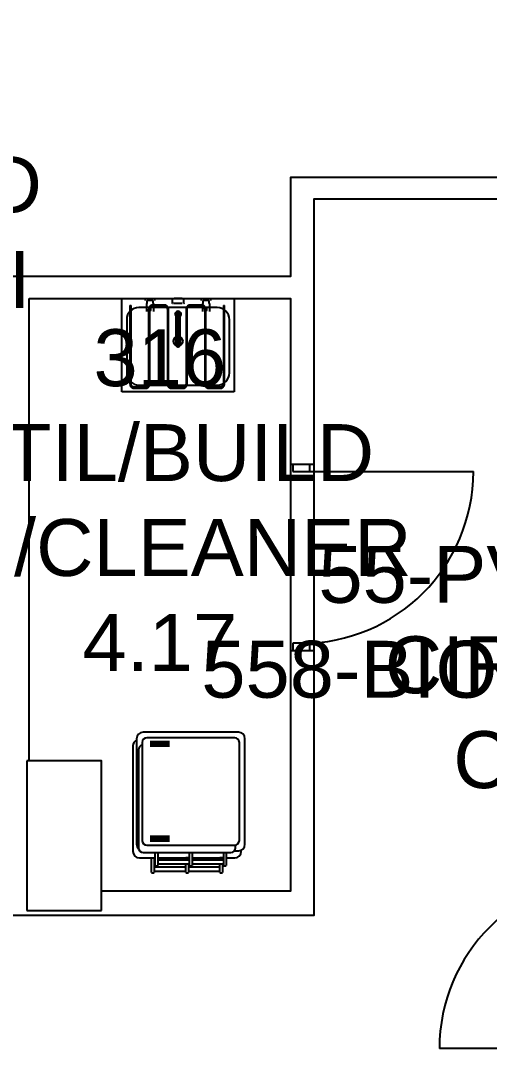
# Model space of a CAD drawing. Extents: x 15525 to 50715, y -3252 to 56414.
# Drawn here: x 32632 to 35139, y 6753 to 12365 of the extents above; entities that cross this region are included whole.
import ezdxf

# ---------------------------------------------------------------- set-up
doc = ezdxf.new("R2010")
doc.units = 0
doc.header["$MEASUREMENT"] = 0
for name, color, linetype in [('A-Column__Concrete', 7, 'CONTINUOUS'), ('A-Door', 252, 'CONTINUOUS'), ('A-General', 252, 'CONTINUOUS'), ('A-Wall__Brick', 7, 'CONTINUOUS'), ('H-Fixtures__Sink', 252, 'CONTINUOUS'), ('RM$', 7, 'CONTINUOUS'), ('RM$TXT', 4, 'CONTINUOUS')]:
    doc.layers.add(name, color=color, linetype=linetype)
doc.styles.add('Arial', font='arial.ttf')

msp = doc.modelspace()

# ---------------------------------------------------------------- linework, layer by layer
at = {"layer": 'A-Column__Concrete'}
for p, q in [((33063.6, 8402.1), (32663.6, 8402.1)), ((32663.6, 8402.1), (32663.6, 7602.1)), ((33063.6, 7602.1), (33063.6, 8402.1)), ((32663.6, 7602.1), (33063.6, 7602.1))]:
    msp.add_line(p, q, dxfattribs=at)
at = {"layer": 'A-Door'}
for p, q in [((34088.6, 9992.1), (34088.6, 9952.1)), ((34178.6, 9952.1), (34178.6, 9992.1)), ((34088.6, 9952.1), (34178.6, 9952.1)), ((34134.6, 9952.1), (35054.6, 9952.1)), ((34088.6, 9032.1), (34088.6, 8992.1)), ((34178.6, 9032.1), (34088.6, 9032.1)), ((34178.6, 8992.1), (34178.6, 9032.1)), ((35792.6, 6862.1), (34872.6, 6862.1))]:
    msp.add_line(p, q, dxfattribs=at)
at = {"layer": 'A-Door', "color": 252}
for centre, start, end in [((34134.6, 9952.1), 270, 0), ((35792.6, 6862.1), 90, 180)]:
    msp.add_arc(centre, 920, start, end, dxfattribs=at)
at = {"layer": 'A-General'}
for p, q in [((33796.5, 8556.4), (33286.5, 8556.4)), ((33231.6, 8482.6), (33231.6, 7917.6)), ((33251.5, 8521.4), (33251.5, 7956.4)), ((33281.5, 8501.4), (33281.5, 7976.4)), ((33776.5, 8526.4), (33306.5, 8526.4)), ((33801.5, 7976.4), (33801.5, 8501.4)), ((33831.5, 7956.4), (33831.5, 8521.4)), ((33261.6, 8462.6), (33261.6, 7937.6)), ((33306.5, 7951.4), (33776.5, 7951.4)), ((33775.4, 7921.4), (33796.5, 7921.4)), ((33781.6, 7937.6), (33781.6, 7952.1)), ((33811.6, 7917.6), (33811.6, 7926.1)), ((33266.6, 7882.6), (33351.5, 7882.6)), ((33286.6, 7912.6), (33756.6, 7912.6)), ((33331.6, 7834.6), (33331.6, 7882.6)), ((33331.6, 7882.6), (33345.6, 7882.6)), ((33345.6, 7882.6), (33345.6, 7834.6)), ((33351.5, 7873.4), (33351.5, 7912.6)), ((33351.5, 7843), (33351.5, 7873.4)), ((33365.5, 7912.6), (33365.5, 7873.4)), ((33365.5, 7882.6), (33534.5, 7882.6)), ((33365.5, 7873.4), (33365.5, 7843)), ((33534.5, 7871.4), (33365.5, 7871.4)), ((33514.6, 7871.1), (33514.6, 7882.6)), ((33528.6, 7882.6), (33514.6, 7882.6)), ((33528.6, 7882.6), (33528.6, 7871.1)), ((33534.5, 7873.4), (33534.5, 7912.6)), ((33534.5, 7843), (33534.5, 7873.4)), ((33548.5, 7912.6), (33548.5, 7873.4)), ((33548.5, 7882.6), (33717.5, 7882.6)), ((33548.5, 7873.4), (33548.5, 7843)), ((33717.5, 7871.4), (33548.5, 7871.4)), ((33697.6, 7871), (33697.6, 7882.6)), ((33711.6, 7882.6), (33697.6, 7882.6)), ((33711.6, 7882.6), (33711.6, 7871.1)), ((33717.5, 7873.4), (33717.5, 7912.6)), ((33717.5, 7843), (33717.5, 7873.4)), ((33731.5, 7912.6), (33731.5, 7873.4)), ((33731.5, 7882.6), (33776.6, 7882.6)), ((33731.5, 7873.4), (33731.5, 7843)), ((33331.6, 7804.2), (33331.6, 7834.6)), ((33331.6, 7802.6), (33345.6, 7802.6)), ((33345.6, 7834.6), (33345.6, 7804.2)), ((33514.6, 7832.6), (33345.6, 7832.6)), ((33345.6, 7812.6), (33514.6, 7812.6)), ((33351.5, 7841.4), (33365.5, 7841.4)), ((33365.5, 7851.4), (33534.5, 7851.4)), ((33514.6, 7834.6), (33514.6, 7851.8)), ((33514.6, 7804.2), (33514.6, 7834.6)), ((33514.6, 7802.6), (33528.6, 7802.6)), ((33528.6, 7851.8), (33528.6, 7834.6)), ((33528.6, 7834.6), (33528.6, 7804.2)), ((33697.6, 7832.6), (33528.6, 7832.6)), ((33528.6, 7812.6), (33697.6, 7812.6)), ((33534.5, 7841.4), (33548.5, 7841.4)), ((33548.5, 7851.4), (33717.5, 7851.4)), ((33697.6, 7834.6), (33697.6, 7851.8)), ((33697.6, 7804.2), (33697.6, 7834.6)), ((33697.6, 7802.6), (33711.6, 7802.6)), ((33711.6, 7851.8), (33711.6, 7834.6)), ((33711.6, 7834.6), (33711.6, 7804.2)), ((33717.5, 7841.4), (33731.5, 7841.4))]:
    msp.add_line(p, q, dxfattribs=at)
for centre, radius, start, end in [((33286.5, 8521.4), 35, 90, 180), ((33796.5, 8521.4), 35, 0, 90), ((33266.6, 8482.6), 35, 115.7826, 180), ((33286.6, 8462.6), 25, 105, 180), ((33306.5, 8501.4), 25, 90, 180), ((33776.5, 8501.4), 25, 0, 90), ((33306.5, 7976.4), 25, 180, 270), ((33776.5, 7976.4), 25, 270, 0), ((33266.6, 7917.6), 35, 180, 270), ((33286.5, 7956.4), 35, 180, 225), ((33286.6, 7937.6), 25, 180, 270), ((33756.6, 7937.6), 25, 270, 0), ((33776.6, 7917.6), 35, 270, 0), ((33796.5, 7956.4), 35, 270, 0)]:
    msp.add_arc(centre, radius, start, end, dxfattribs=at)
at = {"layer": 'A-Wall__Brick'}
for p, q in [((34074.6, 11527.1), (34074.6, 10997.1)), ((36963.6, 11527.1), (34074.6, 11527.1)), ((34202.6, 9992.1), (34202.6, 11412.1)), ((34202.6, 11412.1), (35724.6, 11412.1)), ((34074.6, 10997.1), (30712.6, 10997.1)), ((32676.6, 8402.1), (32676.6, 10879.1)), ((32676.6, 10879.1), (34074.6, 10879.1)), ((34074.6, 10879.1), (34074.6, 9992.1)), ((34074.6, 9992.1), (34202.6, 9992.1)), ((34202.6, 8992.1), (34074.6, 8992.1)), ((34074.6, 8992.1), (34074.6, 7705.1)), ((34202.6, 7577.1), (34202.6, 8992.1)), ((34074.6, 7705.1), (33063.6, 7705.1)), ((31407.4, 7577.1), (34202.6, 7577.1))]:
    msp.add_line(p, q, dxfattribs=at)
at = {"layer": 'H-Fixtures__Sink'}
for p, q in [((33173, 10379.1), (33173, 10879.1)), ((33215.8, 10840.6), (33215.8, 10420.6)), ((33215.8, 10840.6), (33221.8, 10840.6)), ((33221.8, 10420.6), (33221.8, 10840.6)), ((33297.5, 10877.8), (33297.5, 10868.3)), ((33303.4, 10851.2), (33303.4, 10809.2)), ((33306.4, 10868.3), (33306.4, 10851.2)), ((33308.2, 10877.8), (33323.4, 10877.8)), ((33323.4, 10868.3), (33308.2, 10868.3)), ((33323.4, 10877.8), (33338.7, 10877.8)), ((33338.7, 10868.3), (33323.4, 10868.3)), ((33398.8, 10843.6), (33338.8, 10843.6)), ((33338.8, 10837.6), (33398.8, 10837.6)), ((33340.5, 10851.2), (33340.5, 10868.3)), ((33343.4, 10842.7), (33343.4, 10851.2)), ((33343.4, 10809.2), (33343.4, 10838.5)), ((33349.4, 10868.3), (33349.4, 10877.8)), ((33442.4, 10877.8), (33442.4, 10853.2)), ((33449.1, 10853.2), (33494.2, 10853.2)), ((33495.4, 10877.8), (33451.5, 10877.8)), ((33504.4, 10853.2), (33504.4, 10877.8)), ((33598.8, 10843.6), (33538.8, 10843.6)), ((33538.8, 10837.6), (33598.8, 10837.6)), ((33597.5, 10877.8), (33597.5, 10868.3)), ((33603.4, 10851.2), (33603.4, 10809.2)), ((33606.4, 10868.3), (33606.4, 10851.2)), ((33608.2, 10877.8), (33623.4, 10877.8)), ((33623.4, 10868.3), (33608.2, 10868.3)), ((33623.4, 10877.8), (33638.7, 10877.8)), ((33638.7, 10868.3), (33623.4, 10868.3)), ((33640.5, 10851.2), (33640.5, 10868.3)), ((33643.4, 10809.2), (33643.4, 10851.2)), ((33649.4, 10868.3), (33649.4, 10877.8)), ((33715.8, 10840.6), (33715.8, 10420.6)), ((33715.8, 10840.6), (33721.8, 10840.6)), ((33721.8, 10420.6), (33721.8, 10840.6)), ((33773, 10879.1), (33773, 10379.1)), ((33683, 10830), (33263, 10830)), ((33315.8, 10820.6), (33315.8, 10420.6)), ((33321.8, 10420.6), (33321.8, 10820.6)), ((33323.5, 10824.5), (33323.4, 10824.5)), ((33323.4, 10814.5), (33323.5, 10814.5)), ((33415.8, 10820.6), (33415.8, 10420.6)), ((33421.8, 10420.6), (33421.8, 10820.6)), ((33515.8, 10820.6), (33515.8, 10420.6)), ((33521.8, 10420.6), (33521.8, 10820.6)), ((33615.8, 10820.6), (33615.8, 10420.6)), ((33621.8, 10420.6), (33621.8, 10820.6)), ((33623.5, 10824.5), (33623.4, 10824.5)), ((33623.4, 10814.5), (33623.5, 10814.5)), ((33198, 10765), (33198, 10480)), ((33748, 10480), (33748, 10765)), ((33298.8, 10403.6), (33238.8, 10403.6)), ((33238.8, 10397.6), (33298.8, 10397.6)), ((33263, 10415), (33683, 10415)), ((33498.8, 10403.6), (33438.8, 10403.6)), ((33438.8, 10397.6), (33498.8, 10397.6)), ((33698.8, 10403.6), (33638.8, 10403.6)), ((33638.8, 10397.6), (33698.8, 10397.6)), ((33773, 10379.1), (33173, 10379.1))]:
    msp.add_line(p, q, dxfattribs=at)
at = {"layer": 'H-Fixtures__Sink', "flags": 128}
for points in [[(33338.8, 10843.6), (33337.9, 10843.6), (33336.9, 10843.5), (33336, 10843.4), (33335.1, 10843.3), (33334.2, 10843.1), (33333.3, 10842.9), (33332.4, 10842.7), (33331.5, 10842.4), (33330.7, 10842.1), (33329.8, 10841.8), (33329, 10841.4), (33328.2, 10841), (33327.4, 10840.5), (33326.6, 10840.1), (33325.8, 10839.6), (33325, 10839), (33324.3, 10838.5), (33323.6, 10837.9), (33322.9, 10837.3), (33322.3, 10836.6), (33321.7, 10835.9), (33321.1, 10835.2), (33320.5, 10834.5), (33319.9, 10833.8), (33319.4, 10833), (33318.9, 10832.2), (33318.5, 10831.4), (33318.1, 10830.6), (33317.7, 10829.8), (33317.3, 10828.9), (33317, 10828.1), (33316.7, 10827.2), (33316.5, 10826.3), (33316.3, 10825.4), (33316.1, 10824.5), (33316, 10823.6), (33315.9, 10822.7), (33315.8, 10821.8), (33315.8, 10820.8), (33315.8, 10820.6)], [(33321.8, 10820.6), (33321.8, 10821.3), (33321.8, 10821.9), (33321.9, 10822.6), (33322, 10823.3), (33322.1, 10824), (33322.3, 10824.6), (33322.4, 10825.3), (33322.6, 10825.9), (33322.9, 10826.6), (33323.1, 10827.2), (33323.4, 10827.8), (33323.7, 10828.4), (33324, 10829), (33324.4, 10829.6), (33324.7, 10830.2), (33325.1, 10830.7), (33325.6, 10831.3), (33326, 10831.8), (33326.5, 10832.3), (33326.9, 10832.8), (33327.4, 10833.2), (33327.9, 10833.7), (33328.5, 10834.1), (33329, 10834.5), (33329.6, 10834.9), (33330.2, 10835.3), (33330.8, 10835.6), (33331.4, 10835.9), (33332, 10836.2), (33332.6, 10836.4), (33333.3, 10836.7), (33333.9, 10836.9), (33334.6, 10837.1), (33335.2, 10837.2), (33335.9, 10837.3), (33336.6, 10837.4), (33337.2, 10837.5), (33337.9, 10837.6), (33338.6, 10837.6), (33338.8, 10837.6)], [(33421.8, 10820.6), (33421.8, 10821.5), (33421.7, 10822.4), (33421.6, 10823.3), (33421.5, 10824.3), (33421.3, 10825.2), (33421.1, 10826.1), (33420.9, 10826.9), (33420.6, 10827.8), (33420.3, 10828.7), (33420, 10829.5), (33419.6, 10830.4), (33419.2, 10831.2), (33418.7, 10832), (33418.3, 10832.8), (33417.8, 10833.6), (33417.2, 10834.3), (33416.7, 10835.1), (33416.1, 10835.8), (33415.5, 10836.4), (33414.8, 10837.1), (33414.1, 10837.7), (33413.4, 10838.3), (33412.7, 10838.9), (33412, 10839.4), (33411.2, 10839.9), (33410.4, 10840.4), (33409.6, 10840.9), (33408.8, 10841.3), (33408, 10841.7), (33407.1, 10842), (33406.3, 10842.3), (33405.4, 10842.6), (33404.5, 10842.9), (33403.6, 10843.1), (33402.7, 10843.3), (33401.8, 10843.4), (33400.9, 10843.5), (33399.9, 10843.6), (33399, 10843.6), (33398.8, 10843.6)], [(33398.8, 10837.6), (33399.5, 10837.6), (33400.1, 10837.5), (33400.8, 10837.5), (33401.5, 10837.4), (33402.2, 10837.3), (33402.8, 10837.1), (33403.5, 10836.9), (33404.1, 10836.7), (33404.8, 10836.5), (33405.4, 10836.2), (33406, 10836), (33406.6, 10835.7), (33407.2, 10835.3), (33407.8, 10835), (33408.4, 10834.6), (33408.9, 10834.2), (33409.5, 10833.8), (33410, 10833.4), (33410.5, 10832.9), (33411, 10832.4), (33411.4, 10831.9), (33411.9, 10831.4), (33412.3, 10830.9), (33412.7, 10830.3), (33413.1, 10829.8), (33413.4, 10829.2), (33413.8, 10828.6), (33414.1, 10828), (33414.4, 10827.4), (33414.6, 10826.8), (33414.9, 10826.1), (33415.1, 10825.5), (33415.2, 10824.8), (33415.4, 10824.1), (33415.5, 10823.5), (33415.6, 10822.8), (33415.7, 10822.1), (33415.8, 10821.5), (33415.8, 10820.8), (33415.8, 10820.6)], [(33442.4, 10877.8), (33442.5, 10877.9), (33442.5, 10878.1), (33442.6, 10878.2), (33442.7, 10878.5), (33442.9, 10878.6), (33443, 10878.7), (33443.3, 10878.7), (33443.4, 10878.8)], [(33443.4, 10852.2), (33443.3, 10852.2), (33443.1, 10852.3), (33443, 10852.3), (33442.7, 10852.5), (33442.6, 10852.6), (33442.5, 10852.8), (33442.5, 10853), (33442.4, 10853.2)], [(33503.5, 10878.8), (33503.6, 10878.7), (33503.8, 10878.7), (33503.9, 10878.6), (33504.2, 10878.5), (33504.3, 10878.3), (33504.4, 10878.2), (33504.4, 10877.9), (33504.4, 10877.8)], [(33503.5, 10878.8), (33503.6, 10878.7), (33503.8, 10878.7), (33503.9, 10878.6), (33504.2, 10878.5), (33504.3, 10878.3), (33504.4, 10878.2), (33504.4, 10877.9), (33504.4, 10877.8)], [(33504.4, 10853.2), (33504.4, 10853), (33504.4, 10852.8), (33504.3, 10852.7), (33504.2, 10852.5), (33504, 10852.3), (33503.9, 10852.3), (33503.6, 10852.2), (33503.5, 10852.2)], [(33504.4, 10853.2), (33504.4, 10853), (33504.4, 10852.8), (33504.3, 10852.7), (33504.2, 10852.5), (33504, 10852.3), (33503.9, 10852.3), (33503.6, 10852.2), (33503.5, 10852.2)], [(33538.8, 10843.6), (33537.9, 10843.6), (33536.9, 10843.5), (33536, 10843.4), (33535.1, 10843.3), (33534.2, 10843.1), (33533.3, 10842.9), (33532.4, 10842.7), (33531.5, 10842.4), (33530.7, 10842.1), (33529.8, 10841.8), (33529, 10841.4), (33528.2, 10841), (33527.4, 10840.5), (33526.6, 10840.1), (33525.8, 10839.6), (33525, 10839), (33524.3, 10838.5), (33523.6, 10837.9), (33522.9, 10837.3), (33522.3, 10836.6), (33521.7, 10835.9), (33521.1, 10835.2), (33520.5, 10834.5), (33519.9, 10833.8), (33519.4, 10833), (33518.9, 10832.2), (33518.5, 10831.4), (33518.1, 10830.6), (33517.7, 10829.8), (33517.3, 10828.9), (33517, 10828.1), (33516.7, 10827.2), (33516.5, 10826.3), (33516.3, 10825.4), (33516.1, 10824.5), (33516, 10823.6), (33515.9, 10822.7), (33515.8, 10821.8), (33515.8, 10820.8), (33515.8, 10820.6)], [(33521.8, 10820.6), (33521.8, 10821.3), (33521.8, 10821.9), (33521.9, 10822.6), (33522, 10823.3), (33522.1, 10824), (33522.3, 10824.6), (33522.4, 10825.3), (33522.6, 10825.9), (33522.9, 10826.6), (33523.1, 10827.2), (33523.4, 10827.8), (33523.7, 10828.4), (33524, 10829), (33524.4, 10829.6), (33524.7, 10830.2), (33525.1, 10830.7), (33525.6, 10831.3), (33526, 10831.8), (33526.5, 10832.3), (33526.9, 10832.8), (33527.4, 10833.2), (33527.9, 10833.7), (33528.5, 10834.1), (33529, 10834.5), (33529.6, 10834.9), (33530.2, 10835.3), (33530.8, 10835.6), (33531.4, 10835.9), (33532, 10836.2), (33532.6, 10836.4), (33533.3, 10836.7), (33533.9, 10836.9), (33534.6, 10837.1), (33535.2, 10837.2), (33535.9, 10837.3), (33536.6, 10837.4), (33537.2, 10837.5), (33537.9, 10837.6), (33538.6, 10837.6), (33538.8, 10837.6)], [(33621.8, 10820.6), (33621.8, 10821.5), (33621.7, 10822.4), (33621.6, 10823.3), (33621.5, 10824.3), (33621.3, 10825.2), (33621.1, 10826.1), (33620.9, 10826.9), (33620.6, 10827.8), (33620.3, 10828.7), (33620, 10829.5), (33619.6, 10830.4), (33619.2, 10831.2), (33618.7, 10832), (33618.3, 10832.8), (33617.8, 10833.6), (33617.2, 10834.3), (33616.7, 10835.1), (33616.1, 10835.8), (33615.5, 10836.4), (33614.8, 10837.1), (33614.1, 10837.7), (33613.4, 10838.3), (33612.7, 10838.9), (33612, 10839.4), (33611.2, 10839.9), (33610.4, 10840.4), (33609.6, 10840.9), (33608.8, 10841.3), (33608, 10841.7), (33607.1, 10842), (33606.3, 10842.3), (33605.4, 10842.6), (33604.5, 10842.9), (33603.6, 10843.1), (33602.7, 10843.3), (33601.8, 10843.4), (33600.9, 10843.5), (33599.9, 10843.6), (33599, 10843.6), (33598.8, 10843.6)], [(33598.8, 10837.6), (33599.5, 10837.6), (33600.1, 10837.5), (33600.8, 10837.5), (33601.5, 10837.4), (33602.2, 10837.3), (33602.8, 10837.1), (33603.5, 10836.9), (33604.1, 10836.7), (33604.8, 10836.5), (33605.4, 10836.2), (33606, 10836), (33606.6, 10835.7), (33607.2, 10835.3), (33607.8, 10835), (33608.4, 10834.6), (33608.9, 10834.2), (33609.5, 10833.8), (33610, 10833.4), (33610.5, 10832.9), (33611, 10832.4), (33611.4, 10831.9), (33611.9, 10831.4), (33612.3, 10830.9), (33612.7, 10830.3), (33613.1, 10829.8), (33613.4, 10829.2), (33613.8, 10828.6), (33614.1, 10828), (33614.4, 10827.4), (33614.6, 10826.8), (33614.9, 10826.1), (33615.1, 10825.5), (33615.2, 10824.8), (33615.4, 10824.1), (33615.5, 10823.5), (33615.6, 10822.8), (33615.7, 10822.1), (33615.8, 10821.5), (33615.8, 10820.8), (33615.8, 10820.6)], [(33473.4, 10804.8), (33471.5, 10804.6), (33469.7, 10804.1), (33468, 10803.1), (33466.5, 10801.8), (33465.3, 10800.2), (33464.5, 10798.5), (33464, 10796.6), (33463.9, 10795.3)], [(33463.9, 10629.3), (33463.9, 10629.3), (33463.9, 10629.4), (33463.9, 10629.5), (33463.9, 10629.6), (33463.9, 10629.7), (33463.9, 10629.9), (33463.9, 10630.1), (33463.9, 10630.3), (33463.9, 10630.6), (33463.9, 10630.8), (33463.9, 10631.2), (33463.9, 10631.5), (33463.9, 10631.9), (33463.9, 10632.3), (33463.9, 10632.7), (33463.9, 10633.2), (33463.9, 10633.7), (33463.9, 10634.2), (33463.9, 10634.8), (33463.9, 10635.4), (33463.9, 10636), (33463.9, 10636.6), (33463.9, 10637.3), (33463.9, 10638), (33463.9, 10638.7), (33463.9, 10639.4), (33463.9, 10650.7), (33463.9, 10651.8), (33463.9, 10652.9), (33463.9, 10654), (33463.9, 10655.2), (33463.9, 10656.3), (33463.9, 10657.5), (33463.9, 10658.7), (33463.9, 10660), (33463.9, 10661.2), (33463.9, 10662.5), (33463.9, 10663.8), (33463.9, 10665.1), (33463.9, 10666.4), (33463.9, 10667.7), (33463.9, 10669.1), (33463.9, 10670.4), (33463.9, 10671.8), (33463.9, 10673.2), (33463.9, 10674.6), (33463.9, 10676.1), (33463.9, 10677.5), (33463.9, 10679), (33463.9, 10680.4), (33463.9, 10681.9), (33463.9, 10683.4), (33463.9, 10684.9), (33463.9, 10686.4), (33463.9, 10687.9), (33463.9, 10689.5), (33463.9, 10691), (33463.9, 10692.5), (33463.9, 10694.1), (33463.9, 10695.7), (33463.9, 10697.2), (33463.9, 10698.8), (33463.9, 10700.4), (33463.9, 10702), (33463.9, 10703.5), (33463.9, 10705.1), (33463.9, 10706.7), (33463.9, 10708.3), (33463.9, 10709.9), (33463.9, 10711.5), (33463.9, 10713.1), (33463.9, 10714.7), (33463.9, 10716.3), (33463.9, 10734.5), (33463.9, 10736), (33463.9, 10737.5), (33463.9, 10739), (33463.9, 10740.6), (33463.9, 10755.1), (33463.9, 10756.4), (33463.9, 10757.8), (33463.9, 10759.1), (33463.9, 10760.4), (33463.9, 10761.7), (33463.9, 10763), (33463.9, 10764.2), (33463.9, 10765.5), (33463.9, 10766.7), (33463.9, 10767.9), (33463.9, 10769.1), (33463.9, 10770.2), (33463.9, 10771.3), (33463.9, 10772.5), (33463.9, 10773.5), (33463.9, 10774.6), (33463.9, 10775.7), (33463.9, 10776.7), (33463.9, 10777.7), (33463.9, 10778.6), (33463.9, 10779.6), (33463.9, 10780.5), (33463.9, 10781.4), (33463.9, 10782.3), (33463.9, 10783.1), (33463.9, 10784), (33463.9, 10784.7), (33463.9, 10785.5), (33463.9, 10786.3), (33463.9, 10787), (33463.9, 10787.6), (33463.9, 10788.3), (33463.9, 10788.9), (33463.9, 10789.5), (33463.9, 10790.1), (33463.9, 10790.6), (33463.9, 10791.2), (33463.9, 10791.6), (33463.9, 10792.1), (33463.9, 10792.5), (33463.9, 10792.9), (33463.9, 10793.3), (33463.9, 10793.6), (33463.9, 10793.9), (33463.9, 10794.2), (33463.9, 10794.5), (33463.9, 10794.7), (33463.9, 10794.9), (33463.9, 10795), (33463.9, 10795.1), (33463.9, 10795.2), (33463.9, 10795.3), (33463.9, 10795.3), (33463.9, 10795.3)], [(33463.9, 10795.3), (33464, 10794.6), (33464.3, 10792.7), (33465.1, 10790.9), (33466.2, 10789.3), (33467.6, 10787.9), (33469, 10787), (33471.3, 10786.1), (33473.4, 10785.8)], [(33473.4, 10804.8), (33475.4, 10804.6), (33477.2, 10804.1), (33478.9, 10803.1), (33480.4, 10801.8), (33481.6, 10800.2), (33482.4, 10798.5), (33482.9, 10796.6), (33482.9, 10795.3)], [(33482.9, 10795.3), (33482.9, 10794.6), (33482.6, 10792.7), (33481.8, 10790.9), (33480.7, 10789.3), (33479.3, 10787.9), (33477.9, 10787), (33475.6, 10786.1), (33473.4, 10785.8)], [(33482.9, 10795.3), (33482.9, 10795.3), (33482.9, 10795.3), (33482.9, 10795.2), (33482.9, 10795.1), (33482.9, 10795), (33482.9, 10794.8), (33482.9, 10794.6), (33482.9, 10794.4), (33482.9, 10794.1), (33482.9, 10793.8), (33482.9, 10793.5), (33482.9, 10793.2), (33482.9, 10792.8), (33482.9, 10786.1), (33482.9, 10785.4), (33482.9, 10784.6), (33482.9, 10783.8), (33482.9, 10771.6), (33482.9, 10770.5), (33482.9, 10769.3), (33482.9, 10768.2), (33482.9, 10767), (33482.9, 10765.8), (33482.9, 10764.5), (33482.9, 10763.3), (33482.9, 10762), (33482.9, 10760.7), (33482.9, 10759.4), (33482.9, 10758.1), (33482.9, 10756.8), (33482.9, 10755.4), (33482.9, 10754), (33482.9, 10752.7), (33482.9, 10751.3), (33482.9, 10749.8), (33482.9, 10748.4), (33482.9, 10747), (33482.9, 10745.5), (33482.9, 10744), (33482.9, 10742.6), (33482.9, 10741.1), (33482.9, 10739.6), (33482.9, 10738.1), (33482.9, 10736.5), (33482.9, 10735), (33482.9, 10733.5), (33482.9, 10731.9), (33482.9, 10730.4), (33482.9, 10728.8), (33482.9, 10727.2), (33482.9, 10725.7), (33482.9, 10724.1), (33482.9, 10722.5), (33482.9, 10720.9), (33482.9, 10719.3), (33482.9, 10717.7), (33482.9, 10716.2), (33482.9, 10714.6), (33482.9, 10713), (33482.9, 10711.4), (33482.9, 10709.8), (33482.9, 10708.2), (33482.9, 10706.6), (33482.9, 10705), (33482.9, 10703.4), (33482.9, 10686.4), (33482.9, 10684.8), (33482.9, 10683.3), (33482.9, 10681.9), (33482.9, 10680.4), (33482.9, 10667.9), (33482.9, 10666.6), (33482.9, 10665.2), (33482.9, 10663.9), (33482.9, 10662.6), (33482.9, 10661.4), (33482.9, 10660.1), (33482.9, 10658.9), (33482.9, 10657.7), (33482.9, 10656.5), (33482.9, 10655.3), (33482.9, 10654.2), (33482.9, 10653.1), (33482.9, 10651.9), (33482.9, 10650.9), (33482.9, 10649.8), (33482.9, 10648.8), (33482.9, 10647.8), (33482.9, 10646.8), (33482.9, 10645.8), (33482.9, 10644.9), (33482.9, 10643.9), (33482.9, 10643), (33482.9, 10642.2), (33482.9, 10641.3), (33482.9, 10640.5), (33482.9, 10639.7), (33482.9, 10639), (33482.9, 10638.2), (33482.9, 10637.5), (33482.9, 10636.9), (33482.9, 10636.2), (33482.9, 10635.6), (33482.9, 10635), (33482.9, 10634.4), (33482.9, 10633.9), (33482.9, 10633.4), (33482.9, 10632.9), (33482.9, 10632.5), (33482.9, 10632), (33482.9, 10631.7), (33482.9, 10631.3), (33482.9, 10631), (33482.9, 10630.7), (33482.9, 10630.4), (33482.9, 10630.2), (33482.9, 10629.9), (33482.9, 10629.8), (33482.9, 10629.6), (33482.9, 10629.5), (33482.9, 10629.4), (33482.9, 10629.4), (33482.9, 10629.3)], [(33473.4, 10638.8), (33471.5, 10638.6), (33469.7, 10638), (33468, 10637.1), (33466.5, 10635.8), (33465.3, 10634.2), (33464.5, 10632.4), (33464, 10630.6), (33463.9, 10629.3)], [(33463.9, 10629.3), (33464, 10628.6), (33464.3, 10626.7), (33465.1, 10624.9), (33466.2, 10623.2), (33467.6, 10621.9), (33469, 10621), (33471.3, 10620.1), (33473.4, 10619.8)], [(33473.4, 10638.8), (33475.4, 10638.6), (33477.2, 10638), (33478.9, 10637.1), (33480.4, 10635.8), (33481.6, 10634.2), (33482.4, 10632.4), (33482.9, 10630.6), (33482.9, 10629.3)], [(33482.9, 10629.3), (33482.9, 10628.6), (33482.6, 10626.7), (33481.8, 10624.9), (33480.7, 10623.2), (33479.3, 10621.9), (33477.9, 10621), (33475.6, 10620.1), (33473.4, 10619.8)], [(33215.8, 10420.6), (33215.8, 10419.7), (33215.9, 10418.8), (33215.9, 10417.8), (33216.1, 10416.9), (33216.2, 10416), (33216.4, 10415.1), (33216.7, 10414.2), (33216.9, 10413.4), (33217.3, 10412.5), (33217.6, 10411.6), (33218, 10410.8), (33218.4, 10410), (33218.8, 10409.2), (33219.3, 10408.4), (33219.8, 10407.6), (33220.3, 10406.9), (33220.9, 10406.1), (33221.5, 10405.4), (33222.1, 10404.7), (33222.8, 10404.1), (33223.4, 10403.5), (33224.1, 10402.9), (33224.8, 10402.3), (33225.6, 10401.7), (33226.4, 10401.2), (33227.1, 10400.8), (33227.9, 10400.3), (33228.8, 10399.9), (33229.6, 10399.5), (33230.4, 10399.2), (33231.3, 10398.8), (33232.2, 10398.6), (33233.1, 10398.3), (33234, 10398.1), (33234.9, 10397.9), (33235.8, 10397.8), (33236.7, 10397.7), (33237.6, 10397.6), (33238.5, 10397.6), (33238.8, 10397.6)], [(33238.8, 10403.6), (33238.1, 10403.6), (33237.4, 10403.6), (33236.7, 10403.7), (33236.1, 10403.8), (33235.4, 10403.9), (33234.7, 10404.1), (33234.1, 10404.3), (33233.4, 10404.5), (33232.8, 10404.7), (33232.2, 10404.9), (33231.5, 10405.2), (33230.9, 10405.5), (33230.3, 10405.8), (33229.7, 10406.2), (33229.2, 10406.6), (33228.6, 10407), (33228.1, 10407.4), (33227.6, 10407.8), (33227.1, 10408.3), (33226.6, 10408.7), (33226.1, 10409.2), (33225.7, 10409.8), (33225.3, 10410.3), (33224.9, 10410.8), (33224.5, 10411.4), (33224.1, 10412), (33223.8, 10412.6), (33223.5, 10413.2), (33223.2, 10413.8), (33222.9, 10414.4), (33222.7, 10415.1), (33222.5, 10415.7), (33222.3, 10416.4), (33222.2, 10417), (33222, 10417.7), (33221.9, 10418.4), (33221.8, 10419), (33221.8, 10419.7), (33221.8, 10420.4), (33221.8, 10420.6)], [(33298.8, 10397.6), (33299.7, 10397.6), (33300.6, 10397.7), (33301.5, 10397.8), (33302.4, 10397.9), (33303.3, 10398), (33304.2, 10398.2), (33305.1, 10398.5), (33306, 10398.8), (33306.9, 10399.1), (33307.7, 10399.4), (33308.6, 10399.8), (33309.4, 10400.2), (33310.2, 10400.6), (33311, 10401.1), (33311.8, 10401.6), (33312.5, 10402.1), (33313.2, 10402.7), (33313.9, 10403.3), (33314.6, 10403.9), (33315.3, 10404.6), (33315.9, 10405.2), (33316.5, 10405.9), (33317.1, 10406.7), (33317.6, 10407.4), (33318.1, 10408.2), (33318.6, 10408.9), (33319.1, 10409.7), (33319.5, 10410.6), (33319.9, 10411.4), (33320.2, 10412.3), (33320.5, 10413.1), (33320.8, 10414), (33321.1, 10414.9), (33321.3, 10415.8), (33321.4, 10416.7), (33321.6, 10417.6), (33321.7, 10418.5), (33321.8, 10419.4), (33321.8, 10420.3), (33321.8, 10420.6)], [(33315.8, 10420.6), (33315.8, 10419.9), (33315.7, 10419.2), (33315.7, 10418.6), (33315.6, 10417.9), (33315.4, 10417.2), (33315.3, 10416.5), (33315.1, 10415.9), (33314.9, 10415.2), (33314.7, 10414.6), (33314.4, 10414), (33314.2, 10413.3), (33313.9, 10412.7), (33313.5, 10412.1), (33313.2, 10411.6), (33312.8, 10411), (33312.4, 10410.4), (33312, 10409.9), (33311.6, 10409.4), (33311.1, 10408.9), (33310.6, 10408.4), (33310.1, 10407.9), (33309.6, 10407.5), (33309.1, 10407.1), (33308.5, 10406.7), (33308, 10406.3), (33307.4, 10405.9), (33306.8, 10405.6), (33306.2, 10405.3), (33305.6, 10405), (33304.9, 10404.7), (33304.3, 10404.5), (33303.7, 10404.3), (33303, 10404.1), (33302.3, 10404), (33301.7, 10403.8), (33301, 10403.7), (33300.3, 10403.7), (33299.6, 10403.6), (33299, 10403.6), (33298.8, 10403.6)], [(33415.8, 10420.6), (33415.8, 10419.7), (33415.9, 10418.8), (33415.9, 10417.8), (33416.1, 10416.9), (33416.2, 10416), (33416.4, 10415.1), (33416.7, 10414.2), (33416.9, 10413.4), (33417.3, 10412.5), (33417.6, 10411.6), (33418, 10410.8), (33418.4, 10410), (33418.8, 10409.2), (33419.3, 10408.4), (33419.8, 10407.6), (33420.3, 10406.9), (33420.9, 10406.1), (33421.5, 10405.4), (33422.1, 10404.7), (33422.8, 10404.1), (33423.4, 10403.5), (33424.1, 10402.9), (33424.8, 10402.3), (33425.6, 10401.7), (33426.4, 10401.2), (33427.1, 10400.8), (33427.9, 10400.3), (33428.8, 10399.9), (33429.6, 10399.5), (33430.4, 10399.2), (33431.3, 10398.8), (33432.2, 10398.6), (33433.1, 10398.3), (33434, 10398.1), (33434.9, 10397.9), (33435.8, 10397.8), (33436.7, 10397.7), (33437.6, 10397.6), (33438.5, 10397.6), (33438.8, 10397.6)], [(33438.8, 10403.6), (33438.1, 10403.6), (33437.4, 10403.6), (33436.7, 10403.7), (33436.1, 10403.8), (33435.4, 10403.9), (33434.7, 10404.1), (33434.1, 10404.3), (33433.4, 10404.5), (33432.8, 10404.7), (33432.2, 10404.9), (33431.5, 10405.2), (33430.9, 10405.5), (33430.3, 10405.8), (33429.7, 10406.2), (33429.2, 10406.6), (33428.6, 10407), (33428.1, 10407.4), (33427.6, 10407.8), (33427.1, 10408.3), (33426.6, 10408.7), (33426.1, 10409.2), (33425.7, 10409.8), (33425.3, 10410.3), (33424.9, 10410.8), (33424.5, 10411.4), (33424.1, 10412), (33423.8, 10412.6), (33423.5, 10413.2), (33423.2, 10413.8), (33422.9, 10414.4), (33422.7, 10415.1), (33422.5, 10415.7), (33422.3, 10416.4), (33422.2, 10417), (33422, 10417.7), (33421.9, 10418.4), (33421.8, 10419), (33421.8, 10419.7), (33421.8, 10420.4), (33421.8, 10420.6)], [(33498.8, 10397.6), (33499.7, 10397.6), (33500.6, 10397.7), (33501.5, 10397.8), (33502.4, 10397.9), (33503.3, 10398), (33504.2, 10398.2), (33505.1, 10398.5), (33506, 10398.8), (33506.9, 10399.1), (33507.7, 10399.4), (33508.6, 10399.8), (33509.4, 10400.2), (33510.2, 10400.6), (33511, 10401.1), (33511.8, 10401.6), (33512.5, 10402.1), (33513.2, 10402.7), (33513.9, 10403.3), (33514.6, 10403.9), (33515.3, 10404.6), (33515.9, 10405.2), (33516.5, 10405.9), (33517.1, 10406.7), (33517.6, 10407.4), (33518.1, 10408.2), (33518.6, 10408.9), (33519.1, 10409.7), (33519.5, 10410.6), (33519.9, 10411.4), (33520.2, 10412.3), (33520.5, 10413.1), (33520.8, 10414), (33521.1, 10414.9), (33521.3, 10415.8), (33521.4, 10416.7), (33521.6, 10417.6), (33521.7, 10418.5), (33521.8, 10419.4), (33521.8, 10420.3), (33521.8, 10420.6)], [(33515.8, 10420.6), (33515.8, 10419.9), (33515.7, 10419.2), (33515.7, 10418.6), (33515.6, 10417.9), (33515.4, 10417.2), (33515.3, 10416.5), (33515.1, 10415.9), (33514.9, 10415.2), (33514.7, 10414.6), (33514.4, 10414), (33514.2, 10413.3), (33513.9, 10412.7), (33513.5, 10412.1), (33513.2, 10411.6), (33512.8, 10411), (33512.4, 10410.4), (33512, 10409.9), (33511.6, 10409.4), (33511.1, 10408.9), (33510.6, 10408.4), (33510.1, 10407.9), (33509.6, 10407.5), (33509.1, 10407.1), (33508.5, 10406.7), (33508, 10406.3), (33507.4, 10405.9), (33506.8, 10405.6), (33506.2, 10405.3), (33505.6, 10405), (33504.9, 10404.7), (33504.3, 10404.5), (33503.7, 10404.3), (33503, 10404.1), (33502.3, 10404), (33501.7, 10403.8), (33501, 10403.7), (33500.3, 10403.7), (33499.6, 10403.6), (33499, 10403.6), (33498.8, 10403.6)], [(33615.8, 10420.6), (33615.8, 10419.7), (33615.9, 10418.8), (33615.9, 10417.8), (33616.1, 10416.9), (33616.2, 10416), (33616.4, 10415.1), (33616.7, 10414.2), (33616.9, 10413.4), (33617.3, 10412.5), (33617.6, 10411.6), (33618, 10410.8), (33618.4, 10410), (33618.8, 10409.2), (33619.3, 10408.4), (33619.8, 10407.6), (33620.3, 10406.9), (33620.9, 10406.1), (33621.5, 10405.4), (33622.1, 10404.7), (33622.8, 10404.1), (33623.4, 10403.5), (33624.1, 10402.9), (33624.8, 10402.3), (33625.6, 10401.7), (33626.4, 10401.2), (33627.1, 10400.8), (33627.9, 10400.3), (33628.8, 10399.9), (33629.6, 10399.5), (33630.4, 10399.2), (33631.3, 10398.8), (33632.2, 10398.6), (33633.1, 10398.3), (33634, 10398.1), (33634.9, 10397.9), (33635.8, 10397.8), (33636.7, 10397.7), (33637.6, 10397.6), (33638.5, 10397.6), (33638.8, 10397.6)], [(33638.8, 10403.6), (33638.1, 10403.6), (33637.4, 10403.6), (33636.7, 10403.7), (33636.1, 10403.8), (33635.4, 10403.9), (33634.7, 10404.1), (33634.1, 10404.3), (33633.4, 10404.5), (33632.8, 10404.7), (33632.2, 10404.9), (33631.5, 10405.2), (33630.9, 10405.5), (33630.3, 10405.8), (33629.7, 10406.2), (33629.2, 10406.6), (33628.6, 10407), (33628.1, 10407.4), (33627.6, 10407.8), (33627.1, 10408.3), (33626.6, 10408.7), (33626.1, 10409.2), (33625.7, 10409.8), (33625.3, 10410.3), (33624.9, 10410.8), (33624.5, 10411.4), (33624.1, 10412), (33623.8, 10412.6), (33623.5, 10413.2), (33623.2, 10413.8), (33622.9, 10414.4), (33622.7, 10415.1), (33622.5, 10415.7), (33622.3, 10416.4), (33622.2, 10417), (33622, 10417.7), (33621.9, 10418.4), (33621.8, 10419), (33621.8, 10419.7), (33621.8, 10420.4), (33621.8, 10420.6)], [(33698.8, 10397.6), (33699.7, 10397.6), (33700.6, 10397.7), (33701.5, 10397.8), (33702.4, 10397.9), (33703.3, 10398), (33704.2, 10398.2), (33705.1, 10398.5), (33706, 10398.8), (33706.9, 10399.1), (33707.7, 10399.4), (33708.6, 10399.8), (33709.4, 10400.2), (33710.2, 10400.6), (33711, 10401.1), (33711.8, 10401.6), (33712.5, 10402.1), (33713.2, 10402.7), (33713.9, 10403.3), (33714.6, 10403.9), (33715.3, 10404.6), (33715.9, 10405.2), (33716.5, 10405.9), (33717.1, 10406.7), (33717.6, 10407.4), (33718.1, 10408.2), (33718.6, 10408.9), (33719.1, 10409.7), (33719.5, 10410.6), (33719.9, 10411.4), (33720.2, 10412.3), (33720.5, 10413.1), (33720.8, 10414), (33721.1, 10414.9), (33721.3, 10415.8), (33721.4, 10416.7), (33721.6, 10417.6), (33721.7, 10418.5), (33721.8, 10419.4), (33721.8, 10420.3), (33721.8, 10420.6)], [(33715.8, 10420.6), (33715.8, 10419.9), (33715.7, 10419.2), (33715.7, 10418.6), (33715.6, 10417.9), (33715.4, 10417.2), (33715.3, 10416.5), (33715.1, 10415.9), (33714.9, 10415.2), (33714.7, 10414.6), (33714.4, 10414), (33714.2, 10413.3), (33713.9, 10412.7), (33713.5, 10412.1), (33713.2, 10411.6), (33712.8, 10411), (33712.4, 10410.4), (33712, 10409.9), (33711.6, 10409.4), (33711.1, 10408.9), (33710.6, 10408.4), (33710.1, 10407.9), (33709.6, 10407.5), (33709.1, 10407.1), (33708.5, 10406.7), (33708, 10406.3), (33707.4, 10405.9), (33706.8, 10405.6), (33706.2, 10405.3), (33705.6, 10405), (33704.9, 10404.7), (33704.3, 10404.5), (33703.7, 10404.3), (33703, 10404.1), (33702.3, 10404), (33701.7, 10403.8), (33701, 10403.7), (33700.3, 10403.7), (33699.6, 10403.6), (33699, 10403.6), (33698.8, 10403.6)]]:
    msp.add_lwpolyline(points, dxfattribs=at)
at = {"layer": 'H-Fixtures__Sink'}
msp.add_circle((33473, 10649.4), 25, dxfattribs=at)
for centre, radius, start, end in [((33263, 10765), 65, 90, 180), ((33473.4, 10795.3), 15, 90, 270), ((33473.4, 10795.3), 9.5, 90, 135), ((33473.4, 10795.3), 9.5, 225, 270), ((33473.4, 10795.3), 15, 270, 90), ((33473.4, 10795.3), 9.5, 270, 315), ((33683, 10765), 65, 0, 90), ((33473, 10649.4), 25, 0, 180), ((33473, 10649.4), 25, 180, 0), ((33473.4, 10629.3), 9.5, 90, 270), ((33473.4, 10629.3), 9.5, 90, 270), ((33473.4, 10629.3), 9.5, 90, 270), ((33473.4, 10629.3), 9.5, 270, 90), ((33473.4, 10629.3), 9.5, 270, 90), ((33473.4, 10629.3), 9.5, 270, 90), ((33263, 10480), 65, 180, 270), ((33683, 10480), 65, 270, 0)]:
    msp.add_arc(centre, radius, start, end, dxfattribs=at)
for centre, major_axis, ratio, start_param, end_param in [((33323.4, 10819.5), (0, 5), 0.999999, 4.712389, 7.507913), ((33323.4, 10819.5), (0, 5), 0.999999, 3.141593, 4.712389), ((33623.4, 10819.5), (0, 5), 0.999999, 4.712389, 7.507913), ((33623.4, 10819.5), (0, 5), 0.999999, 3.141593, 4.712389), ((33473.4, 10629.3), (-9.5, 0), 1, 4.712389, 7.853982), ((33473.4, 10629.3), (9.5, 0), 1, 4.712389, 7.853982)]:
    msp.add_ellipse(centre, major_axis=major_axis, ratio=ratio, start_param=start_param, end_param=end_param, dxfattribs=at)
for points in [[(33449.2, 10853.2), (33449.9, 10853.2), (33450.7, 10853.2), (33451.5, 10853.2)], [(33452.2, 10878.8), (33452.9, 10878.8), (33454.4, 10878.8), (33456.8, 10878.8), (33459.3, 10878.8), (33461.9, 10878.8), (33464.7, 10878.8), (33467.6, 10878.8), (33470.5, 10878.8), (33473.4, 10878.8), (33476.3, 10878.8), (33479.3, 10878.8), (33482.2, 10878.8), (33484.9, 10878.8), (33487.6, 10878.8), (33490.1, 10878.8), (33492.5, 10878.8), (33494, 10878.8), (33494.7, 10878.8)], [(33452.2, 10878.8), (33455, 10878.8), (33461.7, 10878.8), (33473.4, 10878.8), (33485.2, 10878.8), (33491.9, 10878.8), (33494.7, 10878.8)], [(33494.7, 10852.2), (33494, 10852.2), (33492.5, 10852.2), (33490.1, 10852.2), (33487.6, 10852.2), (33484.9, 10852.2), (33482.2, 10852.2), (33479.3, 10852.2), (33476.3, 10852.2), (33473.4, 10852.2), (33470.5, 10852.2), (33467.6, 10852.2), (33464.7, 10852.2), (33461.9, 10852.2), (33459.3, 10852.2), (33456.8, 10852.2), (33454.4, 10852.2), (33452.9, 10852.2), (33452.2, 10852.2)], [(33494.7, 10852.2), (33491.9, 10852.2), (33485.2, 10852.2), (33473.4, 10852.2), (33461.7, 10852.2), (33455, 10852.2), (33452.2, 10852.2)], [(33473.4, 10877.8), (33469.4, 10877.8), (33465.3, 10877.8), (33461.6, 10877.8)], [(33461.6, 10853.2), (33465.3, 10853.2), (33469.4, 10853.2), (33473.4, 10853.2)], [(33485.3, 10877.8), (33481.6, 10877.8), (33477.5, 10877.8), (33473.4, 10877.8)], [(33473.4, 10853.2), (33477.5, 10853.2), (33481.6, 10853.2), (33485.3, 10853.2)], [(33495.4, 10877.8), (33495, 10877.8), (33494.7, 10877.8), (33494.3, 10877.8)], [(33473.4, 10780.3), (33471.5, 10780.3), (33467.6, 10781.1), (33462.6, 10784.5), (33459.2, 10789.5), (33458.1, 10795.3), (33459.2, 10801.2), (33462.6, 10806.2), (33467.6, 10809.6), (33471.5, 10810.3), (33473.4, 10810.3)], [(33473.4, 10781.3), (33472.5, 10781.4), (33470.6, 10781.6), (33468.1, 10782.3), (33465.6, 10783.6), (33463.5, 10785.4), (33461.7, 10787.5), (33460.4, 10789.9), (33459.6, 10792.6), (33459.4, 10795.3), (33459.6, 10798.1), (33460.4, 10800.7), (33461.7, 10803.2), (33463.5, 10805.3), (33465.6, 10807), (33468.1, 10808.4), (33470.6, 10809.1), (33472.5, 10809.3), (33473.4, 10809.3)], [(33473.4, 10809.3), (33471.6, 10809.3), (33468, 10808.6), (33463.3, 10805.5), (33460.2, 10800.8), (33459.1, 10795.3), (33460.2, 10789.8), (33463.3, 10785.2), (33468, 10782.1), (33471.6, 10781.3), (33473.4, 10781.3)], [(33473.4, 10810.3), (33475.4, 10810.3), (33479.3, 10809.6), (33484.3, 10806.2), (33487.7, 10801.2), (33488.8, 10795.3), (33487.7, 10789.5), (33484.3, 10784.5), (33479.3, 10781.1), (33475.4, 10780.3), (33473.4, 10780.3)], [(33473.4, 10809.3), (33474.4, 10809.3), (33476.3, 10809.1), (33478.8, 10808.4), (33481.3, 10807), (33483.4, 10805.3), (33485.2, 10803.2), (33486.5, 10800.7), (33487.3, 10798.1), (33487.5, 10795.3), (33487.3, 10792.6), (33486.5, 10789.9), (33485.2, 10787.5), (33483.4, 10785.4), (33481.3, 10783.6), (33478.8, 10782.3), (33476.3, 10781.6), (33474.4, 10781.4), (33473.4, 10781.3)], [(33473.4, 10781.3), (33475.3, 10781.3), (33478.9, 10782.1), (33483.6, 10785.2), (33486.7, 10789.8), (33487.8, 10795.3), (33486.7, 10800.8), (33483.6, 10805.5), (33478.9, 10808.6), (33475.3, 10809.3), (33473.4, 10809.3)], [(33473.4, 10619.8), (33473.4, 10619.8), (33473.4, 10621), (33473.4, 10626.3), (33473.4, 10634.9), (33473.4, 10646.5), (33473.4, 10660.6), (33473.4, 10676.7), (33473.4, 10694.2), (33473.4, 10712.3), (33473.4, 10730.5), (33473.4, 10748), (33473.4, 10764.1), (33473.4, 10778.2), (33473.4, 10789.8), (33473.4, 10798.4), (33473.4, 10803.7), (33473.4, 10804.8), (33473.4, 10804.8)], [(33473.4, 10785.8), (33473.4, 10785.8), (33473.4, 10784.9), (33473.4, 10780.7), (33473.4, 10773.9), (33473.4, 10764.7), (33473.4, 10753.5), (33473.4, 10740.7), (33473.4, 10726.8), (33473.4, 10712.3), (33473.4, 10697.9), (33473.4, 10684), (33473.4, 10671.2), (33473.4, 10660), (33473.4, 10650.8), (33473.4, 10644), (33473.4, 10639.8), (33473.4, 10638.8), (33473.4, 10638.8)], [(33473.4, 10781.3), (33473.4, 10781.1), (33473.4, 10780.5), (33473.4, 10780.3), (33473.4, 10780.3)]]:
    msp.add_open_spline(points, degree=3, dxfattribs=at)
for points, knots in [([(33473.4, 10804.8), (33472.6, 10804.8), (33471, 10804.6), (33468.6, 10803.7), (33466.6, 10802.1), (33465.3, 10800.4), (33464.5, 10798.6), (33463.9, 10796.5), (33463.9, 10794.2), (33464.5, 10792.1), (33465.4, 10790.1), (33466.9, 10788.3), (33468.7, 10787.1), (33470.7, 10786.1), (33472.4, 10785.8), (33473.4, 10785.8)], [-1, -1, -1, -1, -0.916667, -0.833333, -0.75, -0.666667, -0.611111, -0.555556, -0.444444, -0.388889, -0.333333, -0.222222, -0.166667, -0.111111, 0, 0, 0, 0]), ([(33473.4, 10804.8), (33472.7, 10804.8), (33471.4, 10804.6), (33469.6, 10804), (33468.3, 10803.3), (33467.5, 10802.7), (33467, 10802.4), (33466.8, 10802.2), (33466.7, 10802.1)], [0, 0, 0, 0, 0.0625, 0.125, 0.1875, 0.21875, 0.234375, 0.25, 0.25, 0.25, 0.25]), ([(33466.7, 10788.6), (33466.8, 10788.5), (33467, 10788.3), (33467.5, 10788), (33468.3, 10787.4), (33469.6, 10786.7), (33471.4, 10786.1), (33472.7, 10785.9), (33473.4, 10785.8)], [0.75, 0.75, 0.75, 0.75, 0.765625, 0.78125, 0.8125, 0.875, 0.9375, 1, 1, 1, 1]), ([(33473.4, 10810.3), (33473.4, 10810.3), (33473.4, 10810.2), (33473.4, 10809.7), (33473.4, 10809.5), (33473.4, 10809.3)], [0, 0, 0, 0, 0.5, 0.75, 1, 1, 1, 1]), ([(33473.4, 10785.8), (33474.3, 10785.8), (33475.9, 10786.1), (33478.2, 10787), (33480.2, 10788.6), (33481.6, 10790.3), (33482.4, 10792.1), (33483, 10794.2), (33483, 10796.5), (33482.4, 10798.6), (33481.5, 10800.6), (33480, 10802.3), (33478.2, 10803.6), (33476.2, 10804.6), (33474.5, 10804.8), (33473.4, 10804.8)], [-1, -1, -1, -1, -0.916667, -0.833333, -0.75, -0.666667, -0.611111, -0.555556, -0.444444, -0.388889, -0.333333, -0.222222, -0.166667, -0.111111, 0, 0, 0, 0]), ([(33473.4, 10785.8), (33474.2, 10785.9), (33475.5, 10786.1), (33477.3, 10786.7), (33478.6, 10787.4), (33479.4, 10788), (33479.9, 10788.3), (33480.1, 10788.5), (33480.2, 10788.6)], [0, 0, 0, 0, 0.0625, 0.125, 0.1875, 0.21875, 0.234375, 0.25, 0.25, 0.25, 0.25])]:
    msp.add_open_spline(points, degree=3, knots=knots, dxfattribs=at)
at = {"layer": 'RM$', "flags": 128}
msp.add_lwpolyline([(29774.6, 26318.1), (29774.6, 19785.1), (29774.6, 13705.1), (29693.6, 13705.1), (29693.6, 13567.1), (30594.6, 13567.1), (30594.6, 11566.1), (29763.6, 11566.1), (29763.6, 7592.1), (31407.4, 7592.1), (31407.4, 7577.1), (34202.6, 7577.1), (34202.6, 11412.1), (35724.6, 11412.1), (35724.6, 6822.1), (35703.6, 6822.1), (35703.6, 6050.1), (29714.6, 6050.1), (29714.6, 5898.5), (28283.3, 5898.5), (28292.6, 44426.1)], dxfattribs=at)
for points in [[(32418.6, 13567.1), (39806.6, 13567.1), (39806.6, 14790.2), (41783.6, 14790.2), (41783.6, 1522.1), (40230, 1522.1), (40230, 5523.1), (39468.6, 5523.1), (39468.6, 6477.1), (40230, 6477.1), (40230, 11527.1), (34178.6, 11527.1), (34074.6, 11527.1), (34074.6, 10997.1), (30712.6, 10997.1), (30712.6, 13577.1), (32418.6, 13577.1)], [(32676.6, 10879.1), (34074.6, 10879.1), (34074.6, 7705.1), (33063.6, 7705.1), (33063.6, 8402.1), (32676.6, 8402.1)]]:
    msp.add_lwpolyline(points, close=True, dxfattribs=at)

# ---------------------------------------------------------------- texts
at = {"layer": 'RM$TXT', "char_height": 304.8, "attachment_point": 8, "style": 'Arial'}
for s, insert in [('315A^M^JSERV/BUILD^M^JSERVBUI/RI^M^J.67^M^J-^M^J-^M^J', (31478.1, 9303.5)), ('351C^M^JSTORES^M^JSTORE^M^J1.03^M^J55-PVC (IND ENG)^M^J558-BIO INNOVATN HUB^M^J', (36058.1, 8736.5)), ('316^M^JUTIL/BUILD^M^JUT/CLEANER^M^J4.17^M^J-^M^J-^M^J', (33375.6, 7868.5)), ('354^M^JCIRCULNSPACE^M^JCIRC/SPACE^M^J43.07^M^J-^M^J-^M^J', (36248.1, 6732.5))]:
    msp.add_mtext(s, dxfattribs=dict(at, insert=insert))

doc.saveas('drawing.dxf')
